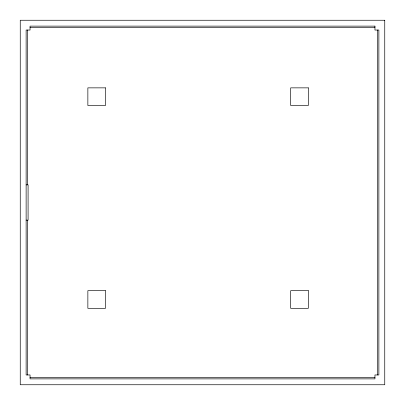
<?xml version="1.0" encoding="UTF-8"?>
<svg xmlns="http://www.w3.org/2000/svg" width="405" height="405" viewBox="0 0 405 405"><rect width="100%" height="100%" fill="white"/><g stroke="black" fill="none" stroke-linecap="round" stroke-linejoin="round"><path stroke-width="0.61" d="M30.046 27.601L374.954 27.601M26.128 184.862L28.087 184.862L28.087 220.138L26.128 220.138M30.046 377.399L374.954 377.399M377.399 30.046L377.399 374.954M27.601 30.046L27.601 184.812M27.601 220.188L27.601 374.954M384.75 20.25L20.25 20.25L20.25 384.75L384.75 384.75L384.75 20.25M374.954 26.128L30.046 26.128L30.046 30.046L26.128 30.046L26.128 374.954L30.046 374.954L30.046 378.872L374.954 378.872L374.954 374.954L378.872 374.954L378.872 30.046L374.954 30.046L374.954 26.128M105.497 87.86L87.86 87.86L87.86 105.497L105.497 105.497L105.497 87.86M308.321 87.86L290.684 87.86L290.684 105.497L308.321 105.497L308.321 87.86M105.497 290.684L87.86 290.684L87.86 308.321L105.497 308.321L105.497 290.684M308.321 290.684L290.684 290.684L290.684 308.321L308.321 308.321L308.321 290.684"/></g></svg>
